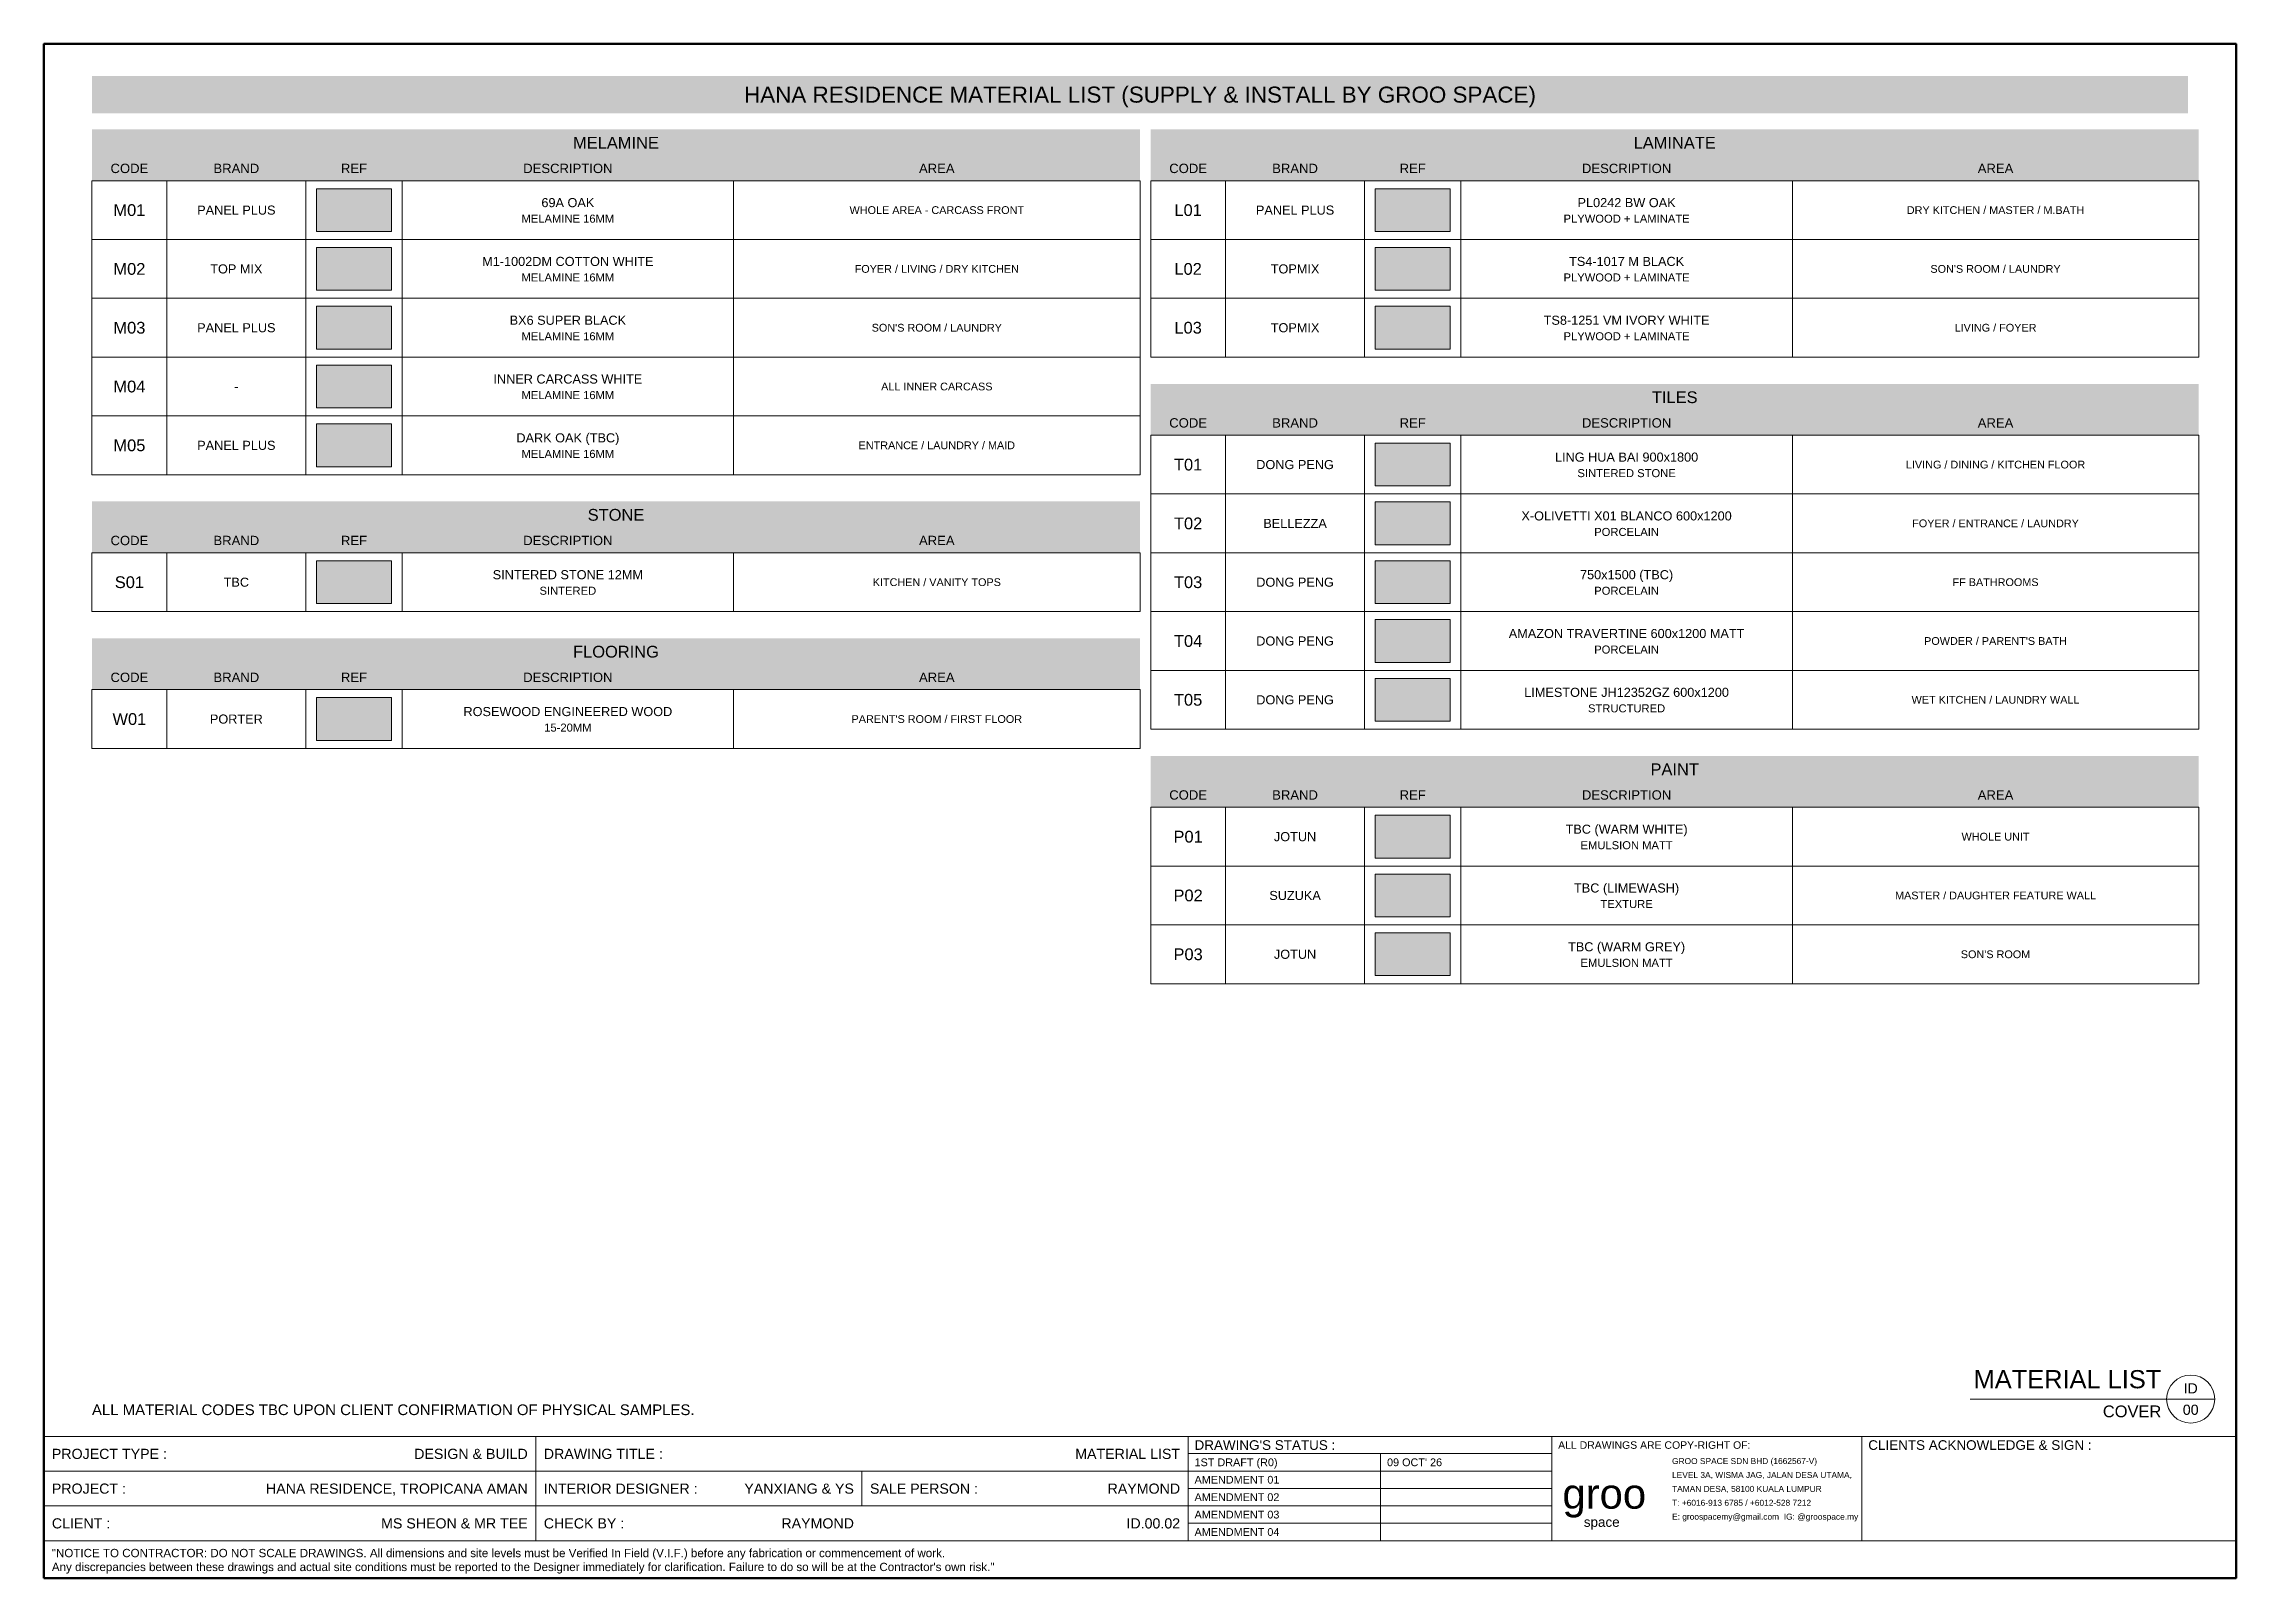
# Model space of a CAD drawing. Header units: millimetres. Extents: x 5 to 415, y 5 to 292.
import ezdxf
from ezdxf.enums import TextEntityAlignment as Align

# ---------------------------------------------------------------- set-up
doc = ezdxf.new("R2010")
doc.units = ezdxf.units.MM
for name, color, linetype, lineweight in [('0-SHEET', 7, 'CONTINUOUS', 50), ('0-TITLE', 7, 'CONTINUOUS', 18), ('0-TITLE-TXT', 7, 'CONTINUOUS', 13), ('I-NOTE', 1, 'CONTINUOUS', 13), ('I-TEXT', 7, 'CONTINUOUS', 13)]:
    doc.layers.add(name, color=color, linetype=linetype, lineweight=lineweight)
doc.styles.get("Standard").update_dxf_attribs({"font": 'arial.ttf'})

msp = doc.modelspace()

# ---------------------------------------------------------------- hatches: boundary and pattern name
at = {"layer": '0-TITLE', "true_color": 0xaaaaaa}
h = msp.add_hatch(color=7, dxfattribs=at)
h.dxf.hatch_style = 1
h.paths.add_polyline_path([(14, 279), (406, 279), (406, 286), (14, 286)])
at = {"layer": '0-TITLE', "true_color": 0xb4b4b4}
h = msp.add_hatch(color=7, dxfattribs=at)
h.dxf.hatch_style = 1
h.paths.add_polyline_path([(14, 271), (210, 271), (210, 276), (14, 276)])
h = msp.add_hatch(color=7, dxfattribs=at)
h.dxf.hatch_style = 1
h.paths.add_polyline_path([(212, 271), (408, 271), (408, 276), (212, 276)])
at = {"layer": '0-TITLE', "true_color": 0xc8c8c8}
h = msp.add_hatch(color=7, dxfattribs=at)
h.dxf.hatch_style = 1
h.paths.add_polyline_path([(14, 266.4), (210, 266.4), (210, 271), (14, 271)])
h = msp.add_hatch(color=7, dxfattribs=at)
h.dxf.hatch_style = 1
h.paths.add_polyline_path([(212, 266.4), (408, 266.4), (408, 271), (212, 271)])
at = {"layer": '0-TITLE', "true_color": 0xc6a078}
h = msp.add_hatch(color=7, dxfattribs=at)
h.dxf.hatch_style = 1
h.paths.add_polyline_path([(56, 256.9), (70, 256.9), (70, 264.9), (56, 264.9)])
at = {"layer": '0-TITLE', "true_color": 0xbe966e}
h = msp.add_hatch(color=7, dxfattribs=at)
h.dxf.hatch_style = 1
h.paths.add_polyline_path([(254, 256.9), (268, 256.9), (268, 264.9), (254, 264.9)])
at = {"layer": '0-TITLE', "true_color": 0xeeeae0}
h = msp.add_hatch(color=7, dxfattribs=at)
h.dxf.hatch_style = 1
h.paths.add_polyline_path([(56, 245.9), (70, 245.9), (70, 253.9), (56, 253.9)])
at = {"layer": '0-TITLE', "true_color": 0x232323}
h = msp.add_hatch(color=7, dxfattribs=at)
h.dxf.hatch_style = 1
h.paths.add_polyline_path([(254, 245.9), (268, 245.9), (268, 253.9), (254, 253.9)])
at = {"layer": '0-TITLE', "true_color": 0x1e1e1e}
h = msp.add_hatch(color=7, dxfattribs=at)
h.dxf.hatch_style = 1
h.paths.add_polyline_path([(56, 234.9), (70, 234.9), (70, 242.9), (56, 242.9)])
at = {"layer": '0-TITLE', "true_color": 0xf0e8d6}
h = msp.add_hatch(color=7, dxfattribs=at)
h.dxf.hatch_style = 1
h.paths.add_polyline_path([(254, 234.9), (268, 234.9), (268, 242.9), (254, 242.9)])
at = {"layer": '0-TITLE', "true_color": 0xf5f5f5}
h = msp.add_hatch(color=7, dxfattribs=at)
h.dxf.hatch_style = 1
h.paths.add_polyline_path([(56, 223.9), (70, 223.9), (70, 231.9), (56, 231.9)])
at = {"layer": '0-TITLE', "true_color": 0xb4b4b4}
h = msp.add_hatch(color=7, dxfattribs=at)
h.dxf.hatch_style = 1
h.paths.add_polyline_path([(212, 223.4), (408, 223.4), (408, 228.4), (212, 228.4)])
at = {"layer": '0-TITLE', "true_color": 0xc8c8c8}
h = msp.add_hatch(color=7, dxfattribs=at)
h.dxf.hatch_style = 1
h.paths.add_polyline_path([(212, 218.8), (408, 218.8), (408, 223.4), (212, 223.4)])
at = {"layer": '0-TITLE', "true_color": 0x46372d}
h = msp.add_hatch(color=7, dxfattribs=at)
h.dxf.hatch_style = 1
h.paths.add_polyline_path([(56, 212.9), (70, 212.9), (70, 220.9), (56, 220.9)])
at = {"layer": '0-TITLE', "true_color": 0xece8e2}
h = msp.add_hatch(color=7, dxfattribs=at)
h.dxf.hatch_style = 1
h.paths.add_polyline_path([(254, 209.3), (268, 209.3), (268, 217.3), (254, 217.3)])
at = {"layer": '0-TITLE', "true_color": 0xb4b4b4}
h = msp.add_hatch(color=7, dxfattribs=at)
h.dxf.hatch_style = 1
h.paths.add_polyline_path([(14, 201.4), (210, 201.4), (210, 206.4), (14, 206.4)])
at = {"layer": '0-TITLE', "true_color": 0xe2ded6}
h = msp.add_hatch(color=7, dxfattribs=at)
h.dxf.hatch_style = 1
h.paths.add_polyline_path([(254, 198.3), (268, 198.3), (268, 206.3), (254, 206.3)])
at = {"layer": '0-TITLE', "true_color": 0xc8c8c8}
h = msp.add_hatch(color=7, dxfattribs=at)
h.dxf.hatch_style = 1
h.paths.add_polyline_path([(14, 196.8), (210, 196.8), (210, 201.4), (14, 201.4)])
at = {"layer": '0-TITLE', "true_color": 0xe8e4de}
h = msp.add_hatch(color=7, dxfattribs=at)
h.dxf.hatch_style = 1
h.paths.add_polyline_path([(56, 187.3), (70, 187.3), (70, 195.3), (56, 195.3)])
at = {"layer": '0-TITLE', "true_color": 0xdcd2c4}
h = msp.add_hatch(color=7, dxfattribs=at)
h.dxf.hatch_style = 1
h.paths.add_polyline_path([(254, 187.3), (268, 187.3), (268, 195.3), (254, 195.3)])
at = {"layer": '0-TITLE', "true_color": 0xb4b4b4}
h = msp.add_hatch(color=7, dxfattribs=at)
h.dxf.hatch_style = 1
h.paths.add_polyline_path([(14, 175.8), (210, 175.8), (210, 180.8), (14, 180.8)])
at = {"layer": '0-TITLE', "true_color": 0xd6c4aa}
h = msp.add_hatch(color=7, dxfattribs=at)
h.dxf.hatch_style = 1
h.paths.add_polyline_path([(254, 176.3), (268, 176.3), (268, 184.3), (254, 184.3)])
at = {"layer": '0-TITLE', "true_color": 0xc8c8c8}
h = msp.add_hatch(color=7, dxfattribs=at)
h.dxf.hatch_style = 1
h.paths.add_polyline_path([(14, 171.2), (210, 171.2), (210, 175.8), (14, 175.8)])
at = {"layer": '0-TITLE', "true_color": 0xded2be}
h = msp.add_hatch(color=7, dxfattribs=at)
h.dxf.hatch_style = 1
h.paths.add_polyline_path([(254, 165.3), (268, 165.3), (268, 173.3), (254, 173.3)])
at = {"layer": '0-TITLE', "true_color": 0xa06e46}
h = msp.add_hatch(color=7, dxfattribs=at)
h.dxf.hatch_style = 1
h.paths.add_polyline_path([(56, 161.7), (70, 161.7), (70, 169.7), (56, 169.7)])
at = {"layer": '0-TITLE', "true_color": 0xb4b4b4}
h = msp.add_hatch(color=7, dxfattribs=at)
h.dxf.hatch_style = 1
h.paths.add_polyline_path([(212, 153.8), (408, 153.8), (408, 158.8), (212, 158.8)])
at = {"layer": '0-TITLE', "true_color": 0xc8c8c8}
h = msp.add_hatch(color=7, dxfattribs=at)
h.dxf.hatch_style = 1
h.paths.add_polyline_path([(212, 149.2), (408, 149.2), (408, 153.8), (212, 153.8)])
at = {"layer": '0-TITLE', "true_color": 0xf6f2ea}
h = msp.add_hatch(color=7, dxfattribs=at)
h.dxf.hatch_style = 1
h.paths.add_polyline_path([(254, 139.7), (268, 139.7), (268, 147.7), (254, 147.7)])
at = {"layer": '0-TITLE', "true_color": 0xe2d6c4}
h = msp.add_hatch(color=7, dxfattribs=at)
h.dxf.hatch_style = 1
h.paths.add_polyline_path([(254, 128.7), (268, 128.7), (268, 136.7), (254, 136.7)])
at = {"layer": '0-TITLE', "true_color": 0xaaa6a0}
h = msp.add_hatch(color=7, dxfattribs=at)
h.dxf.hatch_style = 1
h.paths.add_polyline_path([(254, 117.7), (268, 117.7), (268, 125.7), (254, 125.7)])

# ---------------------------------------------------------------- linework, layer by layer
at = {"layer": '0-SHEET'}
msp.add_lwpolyline([(5, 5), (415, 5), (415, 292), (5, 292)], close=True, dxfattribs=at)
at = {"layer": '0-TITLE'}
for p, q in [((5, 31.5), (415, 31.5)), ((97, 12), (97, 31.5)), ((219, 12), (219, 31.5)), ((287, 12), (287, 31.5)), ((345, 12), (345, 31.5)), ((5, 25), (219, 25)), ((158, 18.5), (158, 25)), ((219, 28.3), (287, 28.3)), ((219, 25.04), (287, 25.04)), ((255, 12), (255, 28.3)), ((219, 21.78), (287, 21.78)), ((5, 18.5), (219, 18.5)), ((219, 18.52), (287, 18.52)), ((219, 15.26), (287, 15.26)), ((5, 12), (415, 12))]:
    msp.add_line(p, q, dxfattribs=at)
for points in [[(14, 255.4), (28, 255.4), (28, 266.4), (14, 266.4)], [(28, 255.4), (54, 255.4), (54, 266.4), (28, 266.4)], [(54, 255.4), (72, 255.4), (72, 266.4), (54, 266.4)], [(56, 256.9), (70, 256.9), (70, 264.9), (56, 264.9)], [(72, 255.4), (134, 255.4), (134, 266.4), (72, 266.4)], [(134, 255.4), (210, 255.4), (210, 266.4), (134, 266.4)], [(212, 255.4), (226, 255.4), (226, 266.4), (212, 266.4)], [(226, 255.4), (252, 255.4), (252, 266.4), (226, 266.4)], [(252, 255.4), (270, 255.4), (270, 266.4), (252, 266.4)], [(254, 256.9), (268, 256.9), (268, 264.9), (254, 264.9)], [(270, 255.4), (332, 255.4), (332, 266.4), (270, 266.4)], [(332, 255.4), (408, 255.4), (408, 266.4), (332, 266.4)], [(14, 244.4), (28, 244.4), (28, 255.4), (14, 255.4)], [(28, 244.4), (54, 244.4), (54, 255.4), (28, 255.4)], [(54, 244.4), (72, 244.4), (72, 255.4), (54, 255.4)], [(72, 244.4), (134, 244.4), (134, 255.4), (72, 255.4)], [(134, 244.4), (210, 244.4), (210, 255.4), (134, 255.4)], [(212, 244.4), (226, 244.4), (226, 255.4), (212, 255.4)], [(226, 244.4), (252, 244.4), (252, 255.4), (226, 255.4)], [(252, 244.4), (270, 244.4), (270, 255.4), (252, 255.4)], [(270, 244.4), (332, 244.4), (332, 255.4), (270, 255.4)], [(332, 244.4), (408, 244.4), (408, 255.4), (332, 255.4)], [(56, 245.9), (70, 245.9), (70, 253.9), (56, 253.9)], [(254, 245.9), (268, 245.9), (268, 253.9), (254, 253.9)], [(14, 233.4), (28, 233.4), (28, 244.4), (14, 244.4)], [(28, 233.4), (54, 233.4), (54, 244.4), (28, 244.4)], [(54, 233.4), (72, 233.4), (72, 244.4), (54, 244.4)], [(56, 234.9), (70, 234.9), (70, 242.9), (56, 242.9)], [(72, 233.4), (134, 233.4), (134, 244.4), (72, 244.4)], [(134, 233.4), (210, 233.4), (210, 244.4), (134, 244.4)], [(212, 233.4), (226, 233.4), (226, 244.4), (212, 244.4)], [(226, 233.4), (252, 233.4), (252, 244.4), (226, 244.4)], [(252, 233.4), (270, 233.4), (270, 244.4), (252, 244.4)], [(254, 234.9), (268, 234.9), (268, 242.9), (254, 242.9)], [(270, 233.4), (332, 233.4), (332, 244.4), (270, 244.4)], [(332, 233.4), (408, 233.4), (408, 244.4), (332, 244.4)], [(14, 222.4), (28, 222.4), (28, 233.4), (14, 233.4)], [(28, 222.4), (54, 222.4), (54, 233.4), (28, 233.4)], [(54, 222.4), (72, 222.4), (72, 233.4), (54, 233.4)], [(56, 223.9), (70, 223.9), (70, 231.9), (56, 231.9)], [(72, 222.4), (134, 222.4), (134, 233.4), (72, 233.4)], [(134, 222.4), (210, 222.4), (210, 233.4), (134, 233.4)], [(14, 211.4), (28, 211.4), (28, 222.4), (14, 222.4)], [(28, 211.4), (54, 211.4), (54, 222.4), (28, 222.4)], [(54, 211.4), (72, 211.4), (72, 222.4), (54, 222.4)], [(72, 211.4), (134, 211.4), (134, 222.4), (72, 222.4)], [(134, 211.4), (210, 211.4), (210, 222.4), (134, 222.4)], [(56, 212.9), (70, 212.9), (70, 220.9), (56, 220.9)], [(212, 207.8), (226, 207.8), (226, 218.8), (212, 218.8)], [(226, 207.8), (252, 207.8), (252, 218.8), (226, 218.8)], [(252, 207.8), (270, 207.8), (270, 218.8), (252, 218.8)], [(254, 209.3), (268, 209.3), (268, 217.3), (254, 217.3)], [(270, 207.8), (332, 207.8), (332, 218.8), (270, 218.8)], [(332, 207.8), (408, 207.8), (408, 218.8), (332, 218.8)], [(212, 196.8), (226, 196.8), (226, 207.8), (212, 207.8)], [(226, 196.8), (252, 196.8), (252, 207.8), (226, 207.8)], [(252, 196.8), (270, 196.8), (270, 207.8), (252, 207.8)], [(254, 198.3), (268, 198.3), (268, 206.3), (254, 206.3)], [(270, 196.8), (332, 196.8), (332, 207.8), (270, 207.8)], [(332, 196.8), (408, 196.8), (408, 207.8), (332, 207.8)], [(14, 185.8), (28, 185.8), (28, 196.8), (14, 196.8)], [(28, 185.8), (54, 185.8), (54, 196.8), (28, 196.8)], [(54, 185.8), (72, 185.8), (72, 196.8), (54, 196.8)], [(72, 185.8), (134, 185.8), (134, 196.8), (72, 196.8)], [(134, 185.8), (210, 185.8), (210, 196.8), (134, 196.8)], [(212, 185.8), (226, 185.8), (226, 196.8), (212, 196.8)], [(226, 185.8), (252, 185.8), (252, 196.8), (226, 196.8)], [(252, 185.8), (270, 185.8), (270, 196.8), (252, 196.8)], [(270, 185.8), (332, 185.8), (332, 196.8), (270, 196.8)], [(332, 185.8), (408, 185.8), (408, 196.8), (332, 196.8)], [(56, 187.3), (70, 187.3), (70, 195.3), (56, 195.3)], [(254, 187.3), (268, 187.3), (268, 195.3), (254, 195.3)], [(212, 174.8), (226, 174.8), (226, 185.8), (212, 185.8)], [(226, 174.8), (252, 174.8), (252, 185.8), (226, 185.8)], [(252, 174.8), (270, 174.8), (270, 185.8), (252, 185.8)], [(270, 174.8), (332, 174.8), (332, 185.8), (270, 185.8)], [(332, 174.8), (408, 174.8), (408, 185.8), (332, 185.8)], [(254, 176.3), (268, 176.3), (268, 184.3), (254, 184.3)], [(212, 163.8), (226, 163.8), (226, 174.8), (212, 174.8)], [(226, 163.8), (252, 163.8), (252, 174.8), (226, 174.8)], [(252, 163.8), (270, 163.8), (270, 174.8), (252, 174.8)], [(254, 165.3), (268, 165.3), (268, 173.3), (254, 173.3)], [(270, 163.8), (332, 163.8), (332, 174.8), (270, 174.8)], [(332, 163.8), (408, 163.8), (408, 174.8), (332, 174.8)], [(14, 160.2), (28, 160.2), (28, 171.2), (14, 171.2)], [(28, 160.2), (54, 160.2), (54, 171.2), (28, 171.2)], [(54, 160.2), (72, 160.2), (72, 171.2), (54, 171.2)], [(56, 161.7), (70, 161.7), (70, 169.7), (56, 169.7)], [(72, 160.2), (134, 160.2), (134, 171.2), (72, 171.2)], [(134, 160.2), (210, 160.2), (210, 171.2), (134, 171.2)], [(212, 138.2), (226, 138.2), (226, 149.2), (212, 149.2)], [(226, 138.2), (252, 138.2), (252, 149.2), (226, 149.2)], [(252, 138.2), (270, 138.2), (270, 149.2), (252, 149.2)], [(254, 139.7), (268, 139.7), (268, 147.7), (254, 147.7)], [(270, 138.2), (332, 138.2), (332, 149.2), (270, 149.2)], [(332, 138.2), (408, 138.2), (408, 149.2), (332, 149.2)], [(212, 127.2), (226, 127.2), (226, 138.2), (212, 138.2)], [(226, 127.2), (252, 127.2), (252, 138.2), (226, 138.2)], [(252, 127.2), (270, 127.2), (270, 138.2), (252, 138.2)], [(254, 128.7), (268, 128.7), (268, 136.7), (254, 136.7)], [(270, 127.2), (332, 127.2), (332, 138.2), (270, 138.2)], [(332, 127.2), (408, 127.2), (408, 138.2), (332, 138.2)], [(212, 116.2), (226, 116.2), (226, 127.2), (212, 127.2)], [(226, 116.2), (252, 116.2), (252, 127.2), (226, 127.2)], [(252, 116.2), (270, 116.2), (270, 127.2), (252, 127.2)], [(270, 116.2), (332, 116.2), (332, 127.2), (270, 127.2)], [(332, 116.2), (408, 116.2), (408, 127.2), (332, 127.2)], [(254, 117.7), (268, 117.7), (268, 125.7), (254, 125.7)]]:
    msp.add_lwpolyline(points, close=True, dxfattribs=at)
at = {"layer": 'I-TEXT'}
for p, q in [((365.25, 38.5), (402, 38.5)), ((402, 38.5), (411, 38.5))]:
    msp.add_line(p, q, dxfattribs=at)
msp.add_circle((406.5, 38.5), 4.5, dxfattribs=at)

# ---------------------------------------------------------------- texts
at = {"layer": '0-TITLE-TXT'}
for s, height, p in [('HANA RESIDENCE MATERIAL LIST (SUPPLY & INSTALL BY GROO SPACE)', 3, (210, 282.5)), ('MELAMINE', 2.2, (112, 273.5)), ('LAMINATE', 2.2, (310, 273.5)), ('CODE', 1.75, (21, 268.7)), ('BRAND', 1.75, (41, 268.7)), ('REF', 1.75, (63, 268.7)), ('DESCRIPTION', 1.75, (103, 268.7)), ('AREA', 1.75, (172, 268.7)), ('CODE', 1.75, (219, 268.7)), ('BRAND', 1.75, (239, 268.7)), ('REF', 1.75, (261, 268.7)), ('DESCRIPTION', 1.75, (301, 268.7)), ('AREA', 1.75, (370, 268.7)), ('69A OAK', 1.7, (103, 262.3)), ('PL0242 BW OAK', 1.7, (301, 262.3)), ('M01', 2.2, (21, 260.9)), ('PANEL PLUS', 1.7, (41, 260.9)), ('WHOLE AREA - CARCASS FRONT', 1.45, (172, 260.9)), ('L01', 2.2, (219, 260.9)), ('PANEL PLUS', 1.7, (239, 260.9)), ('DRY KITCHEN / MASTER / M.BATH', 1.45, (370, 260.9)), ('M02', 2.2, (21, 249.9)), ('TOP MIX', 1.7, (41, 249.9)), ('M1-1002DM COTTON WHITE', 1.7, (103, 251.3)), ('FOYER / LIVING / DRY KITCHEN', 1.45, (172, 249.9)), ('L02', 2.2, (219, 249.9)), ('TOPMIX', 1.7, (239, 249.9)), ('TS4-1017 M BLACK', 1.7, (301, 251.3)), ("SON'S ROOM / LAUNDRY", 1.45, (370, 249.9)), ('M03', 2.2, (21, 238.9)), ('PANEL PLUS', 1.7, (41, 238.9)), ('BX6 SUPER BLACK', 1.7, (103, 240.3)), ("SON'S ROOM / LAUNDRY", 1.45, (172, 238.9)), ('L03', 2.2, (219, 238.9)), ('TOPMIX', 1.7, (239, 238.9)), ('TS8-1251 VM IVORY WHITE', 1.7, (301, 240.3)), ('LIVING / FOYER', 1.45, (370, 238.9)), ('INNER CARCASS WHITE', 1.7, (103, 229.3)), ('M04', 2.2, (21, 227.9)), ('-', 1.7, (41, 227.9)), ('ALL INNER CARCASS', 1.45, (172, 227.9)), ('TILES', 2.2, (310, 225.9)), ('CODE', 1.75, (219, 221.1)), ('BRAND', 1.75, (239, 221.1)), ('REF', 1.75, (261, 221.1)), ('DESCRIPTION', 1.75, (301, 221.1)), ('AREA', 1.75, (370, 221.1)), ('M05', 2.2, (21, 216.9)), ('PANEL PLUS', 1.7, (41, 216.9)), ('DARK OAK (TBC)', 1.7, (103, 218.3)), ('ENTRANCE / LAUNDRY / MAID', 1.45, (172, 216.9)), ('T01', 2.2, (219, 213.3)), ('DONG PENG', 1.7, (239, 213.3)), ('LING HUA BAI 900x1800', 1.7, (301, 214.7)), ('LIVING / DINING / KITCHEN FLOOR', 1.45, (370, 213.3)), ('STONE', 2.2, (112, 203.9)), ('T02', 2.2, (219, 202.3)), ('BELLEZZA', 1.7, (239, 202.3)), ('X-OLIVETTI X01 BLANCO 600x1200', 1.7, (301, 203.7)), ('FOYER / ENTRANCE / LAUNDRY', 1.45, (370, 202.3)), ('CODE', 1.75, (21, 199.1)), ('BRAND', 1.75, (41, 199.1)), ('REF', 1.75, (63, 199.1)), ('DESCRIPTION', 1.75, (103, 199.1)), ('AREA', 1.75, (172, 199.1)), ('SINTERED STONE 12MM', 1.7, (103, 192.7)), ('750x1500 (TBC)', 1.7, (301, 192.7)), ('S01', 2.2, (21, 191.3)), ('TBC', 1.7, (41, 191.3)), ('KITCHEN / VANITY TOPS', 1.45, (172, 191.3)), ('T03', 2.2, (219, 191.3)), ('DONG PENG', 1.7, (239, 191.3)), ('FF BATHROOMS', 1.45, (370, 191.3)), ('T04', 2.2, (219, 180.3)), ('DONG PENG', 1.7, (239, 180.3)), ('AMAZON TRAVERTINE 600x1200 MATT', 1.7, (301, 181.7)), ("POWDER / PARENT'S BATH", 1.45, (370, 180.3)), ('FLOORING', 2.2, (112, 178.3)), ('CODE', 1.75, (21, 173.5)), ('BRAND', 1.75, (41, 173.5)), ('REF', 1.75, (63, 173.5)), ('DESCRIPTION', 1.75, (103, 173.5)), ('AREA', 1.75, (172, 173.5)), ('T05', 2.2, (219, 169.3)), ('DONG PENG', 1.7, (239, 169.3)), ('LIMESTONE JH12352GZ 600x1200', 1.7, (301, 170.7)), ('WET KITCHEN / LAUNDRY WALL', 1.45, (370, 169.3)), ('W01', 2.2, (21, 165.7)), ('PORTER', 1.7, (41, 165.7)), ('ROSEWOOD ENGINEERED WOOD', 1.7, (103, 167.1)), ("PARENT'S ROOM / FIRST FLOOR", 1.45, (172, 165.7)), ('PAINT', 2.2, (310, 156.3)), ('CODE', 1.75, (219, 151.5)), ('BRAND', 1.75, (239, 151.5)), ('REF', 1.75, (261, 151.5)), ('DESCRIPTION', 1.75, (301, 151.5)), ('AREA', 1.75, (370, 151.5)), ('P01', 2.2, (219, 143.7)), ('JOTUN', 1.7, (239, 143.7)), ('TBC (WARM WHITE)', 1.7, (301, 145.1)), ('WHOLE UNIT', 1.45, (370, 143.7)), ('P02', 2.2, (219, 132.7)), ('SUZUKA', 1.7, (239, 132.7)), ('TBC (LIMEWASH)', 1.7, (301, 134.1)), ('MASTER / DAUGHTER FEATURE WALL', 1.45, (370, 132.7)), ('TBC (WARM GREY)', 1.7, (301, 123.1)), ('P03', 2.2, (219, 121.7)), ('JOTUN', 1.7, (239, 121.7)), ("SON'S ROOM", 1.45, (370, 121.7))]:
    msp.add_text(s, height=height, dxfattribs=at).set_placement(p, align=Align.MIDDLE_CENTER)
at = {"layer": '0-TITLE-TXT', "color": 1}
for s, p in [('MELAMINE 16MM', (103, 259.3)), ('PLYWOOD + LAMINATE', (301, 259.3)), ('MELAMINE 16MM', (103, 248.3)), ('PLYWOOD + LAMINATE', (301, 248.3)), ('MELAMINE 16MM', (103, 237.3)), ('PLYWOOD + LAMINATE', (301, 237.3)), ('MELAMINE 16MM', (103, 226.3)), ('MELAMINE 16MM', (103, 215.3)), ('SINTERED STONE', (301, 211.7)), ('PORCELAIN', (301, 200.7)), ('SINTERED', (103, 189.7)), ('PORCELAIN', (301, 189.7)), ('PORCELAIN', (301, 178.7)), ('STRUCTURED', (301, 167.7)), ('15-20MM', (103, 164.1)), ('EMULSION MATT', (301, 142.1)), ('TEXTURE', (301, 131.1)), ('EMULSION MATT', (301, 120.1))]:
    msp.add_text(s, height=1.5, dxfattribs=at).set_placement(p, align=Align.MIDDLE_CENTER)
at = {"layer": '0-TITLE-TXT'}
for s, height, p in [('PROJECT TYPE :', 1.9, (6.5, 28.25)), ('DRAWING TITLE :', 1.9, (98.5, 28.25)), ("DRAWING'S STATUS :", 1.8, (220.2, 29.9)), ('ALL DRAWINGS ARE COPY-RIGHT OF:', 1.4, (288.2, 29.9)), ('CLIENTS ACKNOWLEDGE & SIGN :', 1.8, (346.2, 29.9)), ('1ST DRAFT (R0)', 1.45, (220.2, 26.67)), ("09 OCT' 26", 1.45, (256.2, 26.67)), ('GROO SPACE SDN BHD (1662567-V)', 1.12, (309.5, 26.9)), ('LEVEL 3A, WISMA JAG, JALAN DESA UTAMA,', 1.12, (309.5, 24.3)), ('PROJECT :', 1.9, (6.5, 21.75)), ('INTERIOR DESIGNER :', 1.9, (98.5, 21.75)), ('SALE PERSON :', 1.9, (159.5, 21.75)), ('AMENDMENT 01', 1.45, (220.2, 23.41)), ('AMENDMENT 02', 1.45, (220.2, 20.15)), ('TAMAN DESA, 58100 KUALA LUMPUR', 1.12, (309.5, 21.7)), ('AMENDMENT 03', 1.45, (220.2, 16.89)), ('T: +6016-913 6785 / +6012-528 7212', 1.12, (309.5, 19.1)), ('E: groospacemy@gmail.com  IG: @groospace.my', 1.12, (309.5, 16.5)), ('CLIENT :', 1.9, (6.5, 15.25)), ('CHECK BY :', 1.9, (98.5, 15.25)), ('AMENDMENT 04', 1.45, (220.2, 13.63)), ('"NOTICE TO CONTRACTOR: DO NOT SCALE DRAWINGS. All dimensions and site levels must be Verified In Field (V.I.F.) before any fabrication or commencement of work.', 1.55, (6.5, 9.7)), ('Any discrepancies between these drawings and actual site conditions must be reported to the Designer immediately for clarification. Failure to do so will be at the Contractor\'s own risk."', 1.55, (6.5, 7.1))]:
    msp.add_text(s, height=height, dxfattribs=at).set_placement(p, align=Align.MIDDLE_LEFT)
for s, p in [('DESIGN & BUILD', (95.5, 28.25)), ('MATERIAL LIST', (217.5, 28.25)), ('HANA RESIDENCE, TROPICANA AMAN', (95.5, 21.75)), ('YANXIANG & YS', (156.5, 21.75)), ('RAYMOND', (217.5, 21.75)), ('MS SHEON & MR TEE', (95.5, 15.25)), ('RAYMOND', (156.5, 15.25)), ('ID.00.02', (217.5, 15.25))]:
    msp.add_text(s, height=1.9, dxfattribs=at).set_placement(p, align=Align.MIDDLE_RIGHT)
for s, height, p in [('groo', 5.6, (289, 18)), ('space', 1.8, (293, 14.6))]:
    msp.add_text(s, height=height, dxfattribs=at).set_placement(p)
at = {"layer": 'I-NOTE', "color": 1}
msp.add_text('ALL MATERIAL CODES TBC UPON CLIENT CONFIRMATION OF PHYSICAL SAMPLES.', height=2, dxfattribs=at).set_placement((14, 35.5))
at = {"layer": 'I-TEXT'}
msp.add_text('MATERIAL LIST', height=3.4, dxfattribs=at).set_placement((401, 39.5), align=Align.BOTTOM_RIGHT)
for s, p in [('ID', (406.5, 40.5)), ('00', (406.5, 36.5))]:
    msp.add_text(s, height=1.9, dxfattribs=at).set_placement(p, align=Align.MIDDLE_CENTER)
msp.add_text('COVER', height=2.2, dxfattribs=at).set_placement((401, 37.3), align=Align.TOP_RIGHT)

doc.saveas('drawing.dxf')
